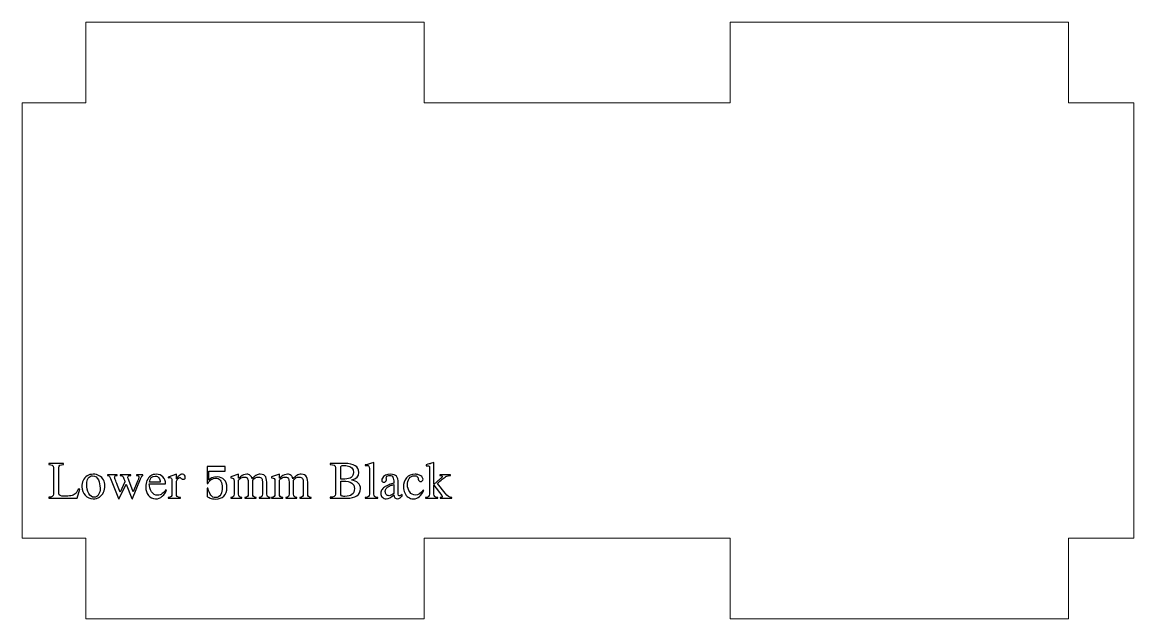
# Model space of a CAD drawing. Header units: inches. Extents: x -3.38 to 3.4, y -1.34 to 5.52.
# Drawn here: x 0.344 to 3.06, y -1.341 to 0.115 of the extents above; entities that cross this region are included whole.
import ezdxf

# ---------------------------------------------------------------- set-up
doc = ezdxf.new("R2010")
doc.units = ezdxf.units.IN
doc.header["$MEASUREMENT"] = 0
doc.layers.add('Layer 1', color=7, linetype='Continuous')

msp = doc.modelspace()

# ---------------------------------------------------------------- linework, layer by layer
at = {"layer": 'Layer 1', "lineweight": 5}
for points in [[(0.4993, -0.0814), (0.4993, -0.0814), (0.4993, 0.1155), (0.4993, 0.1155), (0.4993, 0.1155), (0.4993, 0.1155), (1.3261, 0.1155), (1.3261, 0.1155), (1.3261, 0.1155), (1.3261, 0.1155), (1.3261, -0.0814), (1.3261, -0.0814)], [(2.0741, -0.0814), (2.0741, -0.0814), (2.0741, 0.1155), (2.0741, 0.1155), (2.0741, 0.1155), (2.0741, 0.1155), (2.9009, 0.1155), (2.9009, 0.1155), (2.9009, 0.1155), (2.9009, 0.1155), (2.9009, -0.0814), (2.9009, -0.0814)], [(0.4993, -1.1444), (0.4993, -1.1444), (0.3437, -1.1444), (0.3437, -1.1444), (0.3437, -1.1444), (0.3437, -1.1444), (0.3437, -0.0814), (0.3437, -0.0814), (0.3437, -0.0814), (0.3437, -0.0814), (0.4993, -0.0814), (0.4993, -0.0814)], [(2.9009, -0.0814), (2.9009, -0.0814), (3.0602, -0.0814), (3.0602, -0.0814), (3.0602, -0.0814), (3.0602, -0.0814), (3.0602, -1.1444), (3.0602, -1.1444), (3.0602, -1.1444), (3.0602, -1.1444), (2.9009, -1.1444), (2.9009, -1.1444)], [(1.3261, -1.1444), (1.3261, -1.1444), (1.3261, -1.3412), (1.3261, -1.3412), (1.3261, -1.3412), (1.3261, -1.3412), (0.4993, -1.3412), (0.4993, -1.3412), (0.4993, -1.3412), (0.4993, -1.3412), (0.4993, -1.1444), (0.4993, -1.1444)], [(2.9009, -1.1444), (2.9009, -1.1444), (2.9009, -1.3412), (2.9009, -1.3412), (2.9009, -1.3412), (2.9009, -1.3412), (2.0741, -1.3412), (2.0741, -1.3412), (2.0741, -1.3412), (2.0741, -1.3412), (2.0741, -1.1444), (2.0741, -1.1444)]]:
    msp.add_open_spline(points, degree=3, knots=[0, 0, 0, 0, 0.333333, 0.333333, 0.333333, 0.333333, 0.666667, 0.666667, 0.666667, 0.666667, 1, 1, 1, 1], dxfattribs=at)
for points in [[(1.3261, -0.0814), (1.3261, -0.0814), (2.0741, -0.0814), (2.0741, -0.0814)], [(2.0741, -1.1444), (2.0741, -1.1444), (1.3261, -1.1444), (1.3261, -1.1444)]]:
    msp.add_open_spline(points, degree=3, dxfattribs=at)
at = {"layer": 'Layer 1'}
for points, knots in [([(0.4088, -1.047), (0.4088, -1.047), (0.4088, -1.0445), (0.4088, -1.0445), (0.4088, -1.0445), (0.4163, -1.0445), (0.42, -1.0419), (0.42, -1.0367), (0.42, -1.0367), (0.42, -1.0367), (0.42, -0.9724), (0.42, -0.9724), (0.42, -0.9724), (0.42, -0.9672), (0.4163, -0.9646), (0.4088, -0.9646), (0.4088, -0.9646), (0.4088, -0.9646), (0.4088, -0.9621), (0.4088, -0.9621), (0.4088, -0.9621), (0.4088, -0.9621), (0.4444, -0.9621), (0.4444, -0.9621), (0.4444, -0.9621), (0.4444, -0.9621), (0.4444, -0.9646), (0.4444, -0.9646), (0.4444, -0.9646), (0.4369, -0.9646), (0.4331, -0.9672), (0.4331, -0.9724), (0.4331, -0.9724), (0.4331, -0.9724), (0.4331, -1.0368), (0.4331, -1.0368), (0.4331, -1.0368), (0.4331, -1.0401), (0.4374, -1.0418), (0.4459, -1.0418), (0.4459, -1.0418), (0.453, -1.0418), (0.4586, -1.0415), (0.4625, -1.0408), (0.4625, -1.0408), (0.4664, -1.0402), (0.4699, -1.0387), (0.473, -1.0362), (0.473, -1.0362), (0.476, -1.0338), (0.4786, -1.0299), (0.4807, -1.0247), (0.4807, -1.0247), (0.4807, -1.0247), (0.4841, -1.0247), (0.4841, -1.0247), (0.4841, -1.0247), (0.4841, -1.0247), (0.4778, -1.047), (0.4778, -1.047), (0.4778, -1.047), (0.4778, -1.047), (0.4088, -1.047), (0.4088, -1.047)], [0, 0, 0, 0, 0.0625, 0.0625, 0.0625, 0.0625, 0.125, 0.125, 0.125, 0.125, 0.1875, 0.1875, 0.1875, 0.1875, 0.25, 0.25, 0.25, 0.25, 0.3125, 0.3125, 0.3125, 0.3125, 0.375, 0.375, 0.375, 0.375, 0.4375, 0.4375, 0.4375, 0.4375, 0.5, 0.5, 0.5, 0.5, 0.5625, 0.5625, 0.5625, 0.5625, 0.625, 0.625, 0.625, 0.625, 0.6875, 0.6875, 0.6875, 0.6875, 0.75, 0.75, 0.75, 0.75, 0.8125, 0.8125, 0.8125, 0.8125, 0.875, 0.875, 0.875, 0.875, 0.9375, 0.9375, 0.9375, 0.9375, 1, 1, 1, 1]), ([(0.7957, -1.0109), (0.7957, -1.0109), (0.7957, -0.9693), (0.7957, -0.9693), (0.7957, -0.9693), (0.7957, -0.9693), (0.8393, -0.9693), (0.8393, -0.9693), (0.8393, -0.9693), (0.8393, -0.9693), (0.8393, -0.9809), (0.8393, -0.9809), (0.8393, -0.9809), (0.8393, -0.9809), (0.7996, -0.9809), (0.7996, -0.9809), (0.7996, -0.9809), (0.7996, -0.9809), (0.7996, -1.0027), (0.7996, -1.0027), (0.7996, -1.0027), (0.803, -0.9974), (0.81, -0.9947), (0.8207, -0.9947), (0.8207, -0.9947), (0.8276, -0.9951), (0.8332, -0.9975), (0.8375, -1.0018), (0.8375, -1.0018), (0.8417, -1.006), (0.8439, -1.0123), (0.844, -1.0206), (0.844, -1.0206), (0.844, -1.0302), (0.8415, -1.0373), (0.8365, -1.0419), (0.8365, -1.0419), (0.8316, -1.0465), (0.8249, -1.0488), (0.8167, -1.0488), (0.8167, -1.0488), (0.8111, -1.0488), (0.8065, -1.048), (0.803, -1.0465), (0.803, -1.0465), (0.7994, -1.045), (0.7969, -1.0438), (0.7957, -1.0427), (0.7957, -1.0427), (0.7957, -1.0427), (0.7957, -1.0225), (0.7957, -1.0225), (0.7957, -1.0225), (0.7957, -1.0225), (0.7977, -1.0225), (0.7977, -1.0225), (0.7977, -1.0225), (0.7998, -1.0305), (0.8022, -1.0362), (0.8047, -1.0398), (0.8047, -1.0398), (0.8072, -1.0435), (0.8111, -1.0453), (0.8163, -1.0453), (0.8163, -1.0453), (0.822, -1.0452), (0.8262, -1.0427), (0.8288, -1.0377), (0.8288, -1.0377), (0.8314, -1.0327), (0.8327, -1.027), (0.8327, -1.0206), (0.8327, -1.0206), (0.8326, -1.0147), (0.8315, -1.0096), (0.8293, -1.0053), (0.8293, -1.0053), (0.8271, -1.001), (0.8237, -0.9985), (0.8191, -0.9979), (0.8191, -0.9979), (0.8131, -0.9979), (0.8083, -0.9993), (0.8046, -1.0022), (0.8046, -1.0022), (0.8008, -1.0051), (0.7985, -1.008), (0.7977, -1.0109), (0.7977, -1.0109), (0.7977, -1.0109), (0.7957, -1.0109), (0.7957, -1.0109)], [0, 0, 0, 0, 0.043478, 0.043478, 0.043478, 0.043478, 0.086957, 0.086957, 0.086957, 0.086957, 0.130435, 0.130435, 0.130435, 0.130435, 0.173913, 0.173913, 0.173913, 0.173913, 0.217391, 0.217391, 0.217391, 0.217391, 0.26087, 0.26087, 0.26087, 0.26087, 0.304348, 0.304348, 0.304348, 0.304348, 0.347826, 0.347826, 0.347826, 0.347826, 0.391304, 0.391304, 0.391304, 0.391304, 0.434783, 0.434783, 0.434783, 0.434783, 0.478261, 0.478261, 0.478261, 0.478261, 0.521739, 0.521739, 0.521739, 0.521739, 0.565217, 0.565217, 0.565217, 0.565217, 0.608696, 0.608696, 0.608696, 0.608696, 0.652174, 0.652174, 0.652174, 0.652174, 0.695652, 0.695652, 0.695652, 0.695652, 0.73913, 0.73913, 0.73913, 0.73913, 0.782609, 0.782609, 0.782609, 0.782609, 0.826087, 0.826087, 0.826087, 0.826087, 0.869565, 0.869565, 0.869565, 0.869565, 0.913043, 0.913043, 0.913043, 0.913043, 0.956522, 0.956522, 0.956522, 0.956522, 1, 1, 1, 1]), ([(1.109, -0.9724), (1.109, -0.9672), (1.1048, -0.9646), (1.0965, -0.9646), (1.0965, -0.9646), (1.0965, -0.9646), (1.0965, -0.9621), (1.0965, -0.9621), (1.0965, -0.9621), (1.0965, -0.9621), (1.131, -0.9621), (1.131, -0.9621), (1.131, -0.9621), (1.1545, -0.9621), (1.1662, -0.9693), (1.1662, -0.9838), (1.1662, -0.9838), (1.1662, -0.9935), (1.1605, -0.9996), (1.1491, -1.0023), (1.1491, -1.0023), (1.1491, -1.0023), (1.1491, -1.0025), (1.1491, -1.0025), (1.1491, -1.0025), (1.1552, -1.0036), (1.1602, -1.006), (1.1643, -1.0096), (1.1643, -1.0096), (1.1684, -1.0133), (1.1704, -1.0179), (1.1704, -1.0237), (1.1704, -1.0237), (1.1704, -1.0312), (1.1675, -1.037), (1.1615, -1.041), (1.1615, -1.041), (1.1555, -1.045), (1.1473, -1.047), (1.137, -1.047), (1.137, -1.047), (1.137, -1.047), (1.0965, -1.047), (1.0965, -1.047), (1.0965, -1.047), (1.0965, -1.047), (1.0965, -1.0445), (1.0965, -1.0445), (1.0965, -1.0445), (1.1048, -1.0445), (1.109, -1.0419), (1.109, -1.0367), (1.109, -1.0367), (1.109, -1.0367), (1.109, -0.9724), (1.109, -0.9724)], [0, 0, 0, 0, 0.071429, 0.071429, 0.071429, 0.071429, 0.142857, 0.142857, 0.142857, 0.142857, 0.214286, 0.214286, 0.214286, 0.214286, 0.285714, 0.285714, 0.285714, 0.285714, 0.357143, 0.357143, 0.357143, 0.357143, 0.428571, 0.428571, 0.428571, 0.428571, 0.5, 0.5, 0.5, 0.5, 0.571429, 0.571429, 0.571429, 0.571429, 0.642857, 0.642857, 0.642857, 0.642857, 0.714286, 0.714286, 0.714286, 0.714286, 0.785714, 0.785714, 0.785714, 0.785714, 0.857143, 0.857143, 0.857143, 0.857143, 0.928571, 0.928571, 0.928571, 0.928571, 1, 1, 1, 1]), ([(1.1325, -1), (1.1391, -1), (1.1442, -0.9986), (1.1478, -0.9959), (1.1478, -0.9959), (1.1514, -0.9932), (1.1531, -0.9893), (1.1531, -0.9842), (1.1531, -0.9842), (1.1531, -0.9749), (1.1481, -0.9693), (1.138, -0.9675), (1.138, -0.9675), (1.1331, -0.9673), (1.1301, -0.9671), (1.129, -0.9671), (1.129, -0.9671), (1.1264, -0.9671), (1.1246, -0.9674), (1.1236, -0.9679), (1.1236, -0.9679), (1.1226, -0.9684), (1.122, -0.9694), (1.122, -0.971), (1.122, -0.971), (1.122, -0.971), (1.122, -1), (1.122, -1), (1.122, -1), (1.122, -1), (1.1325, -1), (1.1325, -1)], [0, 0, 0, 0, 0.125, 0.125, 0.125, 0.125, 0.25, 0.25, 0.25, 0.25, 0.375, 0.375, 0.375, 0.375, 0.5, 0.5, 0.5, 0.5, 0.625, 0.625, 0.625, 0.625, 0.75, 0.75, 0.75, 0.75, 0.875, 0.875, 0.875, 0.875, 1, 1, 1, 1]), ([(1.192, -0.9751), (1.192, -0.9714), (1.1917, -0.9691), (1.1911, -0.9682), (1.1911, -0.9682), (1.1905, -0.9673), (1.189, -0.9669), (1.1866, -0.9669), (1.1866, -0.9669), (1.1866, -0.9669), (1.1821, -0.9669), (1.1821, -0.9669), (1.1821, -0.9669), (1.1821, -0.9669), (1.1821, -0.9652), (1.1821, -0.9652), (1.1821, -0.9652), (1.1888, -0.9639), (1.1957, -0.962), (1.203, -0.9595), (1.203, -0.9595), (1.203, -0.9595), (1.203, -1.0367), (1.203, -1.0367), (1.203, -1.0367), (1.203, -1.0396), (1.2036, -1.0417), (1.205, -1.043), (1.205, -1.043), (1.2063, -1.0442), (1.2089, -1.045), (1.2128, -1.0453), (1.2128, -1.0453), (1.2128, -1.0453), (1.2128, -1.047), (1.2128, -1.047), (1.2128, -1.047), (1.2128, -1.047), (1.1821, -1.047), (1.1821, -1.047), (1.1821, -1.047), (1.1821, -1.047), (1.1821, -1.0453), (1.1821, -1.0453), (1.1821, -1.0453), (1.186, -1.045), (1.1886, -1.0442), (1.19, -1.043), (1.19, -1.043), (1.1914, -1.0417), (1.192, -1.0396), (1.192, -1.0367), (1.192, -1.0367), (1.192, -1.0367), (1.192, -0.9751), (1.192, -0.9751)], [0, 0, 0, 0, 0.071429, 0.071429, 0.071429, 0.071429, 0.142857, 0.142857, 0.142857, 0.142857, 0.214286, 0.214286, 0.214286, 0.214286, 0.285714, 0.285714, 0.285714, 0.285714, 0.357143, 0.357143, 0.357143, 0.357143, 0.428571, 0.428571, 0.428571, 0.428571, 0.5, 0.5, 0.5, 0.5, 0.571429, 0.571429, 0.571429, 0.571429, 0.642857, 0.642857, 0.642857, 0.642857, 0.714286, 0.714286, 0.714286, 0.714286, 0.785714, 0.785714, 0.785714, 0.785714, 0.857143, 0.857143, 0.857143, 0.857143, 0.928571, 0.928571, 0.928571, 0.928571, 1, 1, 1, 1]), ([(1.3389, -0.9725), (1.3389, -0.9703), (1.3386, -0.9689), (1.3382, -0.9683), (1.3382, -0.9683), (1.3377, -0.9678), (1.3366, -0.9675), (1.3348, -0.9675), (1.3348, -0.9675), (1.3348, -0.9675), (1.3305, -0.9675), (1.3305, -0.9675), (1.3305, -0.9675), (1.3305, -0.9675), (1.3305, -0.9652), (1.3305, -0.9652), (1.3305, -0.9652), (1.3376, -0.9634), (1.3413, -0.9624), (1.3418, -0.9622), (1.3418, -0.9622), (1.3418, -0.9622), (1.3498, -0.9595), (1.3498, -0.9595), (1.3498, -0.9595), (1.3498, -0.9595), (1.3498, -1.0132), (1.3498, -1.0132), (1.3498, -1.0132), (1.3498, -1.0132), (1.3659, -0.999), (1.3659, -0.999), (1.3659, -0.999), (1.3682, -0.997), (1.3697, -0.9955), (1.3703, -0.9943), (1.3703, -0.9943), (1.3703, -0.9932), (1.3699, -0.9925), (1.3691, -0.9921), (1.3691, -0.9921), (1.3682, -0.9916), (1.3665, -0.9914), (1.364, -0.9914), (1.364, -0.9914), (1.364, -0.9914), (1.364, -0.9895), (1.364, -0.9895), (1.364, -0.9895), (1.364, -0.9895), (1.39, -0.9895), (1.39, -0.9895), (1.39, -0.9895), (1.39, -0.9895), (1.39, -0.9914), (1.39, -0.9914), (1.39, -0.9914), (1.386, -0.9914), (1.3825, -0.9923), (1.3793, -0.9938), (1.3793, -0.9938), (1.3762, -0.9954), (1.3731, -0.9977), (1.3699, -1.0006), (1.3699, -1.0006), (1.3666, -1.0036), (1.3629, -1.007), (1.3587, -1.0109), (1.3587, -1.0109), (1.3587, -1.0109), (1.3772, -1.0344), (1.3772, -1.0344), (1.3772, -1.0344), (1.3826, -1.0414), (1.388, -1.045), (1.3933, -1.0453), (1.3933, -1.0453), (1.3933, -1.0453), (1.3933, -1.047), (1.3933, -1.047), (1.3933, -1.047), (1.3933, -1.047), (1.3653, -1.047), (1.3653, -1.047), (1.3653, -1.047), (1.3653, -1.047), (1.3653, -1.0453), (1.3653, -1.0453), (1.3653, -1.0453), (1.3684, -1.0453), (1.3699, -1.0445), (1.3699, -1.0429), (1.3699, -1.0429), (1.3699, -1.0422), (1.3697, -1.0414), (1.369, -1.0404), (1.369, -1.0404), (1.369, -1.0404), (1.3498, -1.0151), (1.3498, -1.0151), (1.3498, -1.0151), (1.3498, -1.0151), (1.3498, -1.0367), (1.3498, -1.0367), (1.3498, -1.0367), (1.3498, -1.0396), (1.3504, -1.0417), (1.3518, -1.043), (1.3518, -1.043), (1.3531, -1.0442), (1.3557, -1.045), (1.3595, -1.0453), (1.3595, -1.0453), (1.3595, -1.0453), (1.3595, -1.047), (1.3595, -1.047), (1.3595, -1.047), (1.3595, -1.047), (1.3293, -1.047), (1.3293, -1.047), (1.3293, -1.047), (1.3293, -1.047), (1.3293, -1.0453), (1.3293, -1.0453), (1.3293, -1.0453), (1.333, -1.045), (1.3355, -1.0442), (1.3369, -1.043), (1.3369, -1.043), (1.3382, -1.0417), (1.3389, -1.0396), (1.3389, -1.0367), (1.3389, -1.0367), (1.3389, -1.0367), (1.3389, -0.9725), (1.3389, -0.9725)], [0, 0, 0, 0, 0.029412, 0.029412, 0.029412, 0.029412, 0.058824, 0.058824, 0.058824, 0.058824, 0.088235, 0.088235, 0.088235, 0.088235, 0.117647, 0.117647, 0.117647, 0.117647, 0.147059, 0.147059, 0.147059, 0.147059, 0.176471, 0.176471, 0.176471, 0.176471, 0.205882, 0.205882, 0.205882, 0.205882, 0.235294, 0.235294, 0.235294, 0.235294, 0.264706, 0.264706, 0.264706, 0.264706, 0.294118, 0.294118, 0.294118, 0.294118, 0.323529, 0.323529, 0.323529, 0.323529, 0.352941, 0.352941, 0.352941, 0.352941, 0.382353, 0.382353, 0.382353, 0.382353, 0.411765, 0.411765, 0.411765, 0.411765, 0.441176, 0.441176, 0.441176, 0.441176, 0.470588, 0.470588, 0.470588, 0.470588, 0.5, 0.5, 0.5, 0.5, 0.529412, 0.529412, 0.529412, 0.529412, 0.558824, 0.558824, 0.558824, 0.558824, 0.588235, 0.588235, 0.588235, 0.588235, 0.617647, 0.617647, 0.617647, 0.617647, 0.647059, 0.647059, 0.647059, 0.647059, 0.676471, 0.676471, 0.676471, 0.676471, 0.705882, 0.705882, 0.705882, 0.705882, 0.735294, 0.735294, 0.735294, 0.735294, 0.764706, 0.764706, 0.764706, 0.764706, 0.794118, 0.794118, 0.794118, 0.794118, 0.823529, 0.823529, 0.823529, 0.823529, 0.852941, 0.852941, 0.852941, 0.852941, 0.882353, 0.882353, 0.882353, 0.882353, 0.911765, 0.911765, 0.911765, 0.911765, 0.941176, 0.941176, 0.941176, 0.941176, 0.970588, 0.970588, 0.970588, 0.970588, 1, 1, 1, 1]), ([(0.5459, -1.0165), (0.5459, -1.0221), (0.5447, -1.0274), (0.5424, -1.0323), (0.5424, -1.0323), (0.54, -1.0372), (0.5366, -1.0411), (0.5323, -1.044), (0.5323, -1.044), (0.528, -1.0469), (0.5229, -1.0484), (0.5171, -1.0484), (0.5171, -1.0484), (0.5092, -1.0484), (0.5026, -1.0455), (0.4973, -1.0397), (0.4973, -1.0397), (0.4921, -1.034), (0.4895, -1.027), (0.4895, -1.019), (0.4895, -1.019), (0.4895, -1.0133), (0.4906, -1.0081), (0.4927, -1.0034), (0.4927, -1.0034), (0.4949, -0.9987), (0.4981, -0.995), (0.5023, -0.9923), (0.5023, -0.9923), (0.5065, -0.9896), (0.5114, -0.9883), (0.5171, -0.9883), (0.5171, -0.9883), (0.5227, -0.9883), (0.5277, -0.9895), (0.5321, -0.9918), (0.5321, -0.9918), (0.5364, -0.9942), (0.5398, -0.9975), (0.5423, -1.0018), (0.5423, -1.0018), (0.5447, -1.0061), (0.5459, -1.011), (0.5459, -1.0165)], [0, 0, 0, 0, 0.090909, 0.090909, 0.090909, 0.090909, 0.181818, 0.181818, 0.181818, 0.181818, 0.272727, 0.272727, 0.272727, 0.272727, 0.363636, 0.363636, 0.363636, 0.363636, 0.454545, 0.454545, 0.454545, 0.454545, 0.545455, 0.545455, 0.545455, 0.545455, 0.636364, 0.636364, 0.636364, 0.636364, 0.727273, 0.727273, 0.727273, 0.727273, 0.818182, 0.818182, 0.818182, 0.818182, 0.909091, 0.909091, 0.909091, 0.909091, 1, 1, 1, 1]), ([(0.534, -1.0225), (0.534, -1.015), (0.5326, -1.008), (0.5297, -1.0017), (0.5297, -1.0017), (0.5269, -0.9954), (0.5222, -0.9922), (0.5156, -0.9922), (0.5156, -0.9922), (0.5111, -0.9922), (0.5076, -0.994), (0.5051, -0.9978), (0.5051, -0.9978), (0.5026, -1.0015), (0.5014, -1.0063), (0.5014, -1.012), (0.5014, -1.012), (0.5014, -1.0216), (0.5029, -1.0294), (0.5061, -1.0354), (0.5061, -1.0354), (0.5092, -1.0415), (0.5137, -1.0445), (0.5195, -1.0445), (0.5195, -1.0445), (0.5242, -1.0445), (0.5278, -1.0424), (0.5303, -1.0381), (0.5303, -1.0381), (0.5328, -1.0338), (0.534, -1.0286), (0.534, -1.0225)], [0, 0, 0, 0, 0.125, 0.125, 0.125, 0.125, 0.25, 0.25, 0.25, 0.25, 0.375, 0.375, 0.375, 0.375, 0.5, 0.5, 0.5, 0.5, 0.625, 0.625, 0.625, 0.625, 0.75, 0.75, 0.75, 0.75, 0.875, 0.875, 0.875, 0.875, 1, 1, 1, 1]), ([(0.6135, -1.0474), (0.6132, -1.0481), (0.6129, -1.0484), (0.6126, -1.0484), (0.6126, -1.0484), (0.6122, -1.0484), (0.6118, -1.0481), (0.6114, -1.0474), (0.6114, -1.0474), (0.6114, -1.0474), (0.5976, -1.0128), (0.5976, -1.0128), (0.5976, -1.0128), (0.5976, -1.0128), (0.581, -1.0474), (0.581, -1.0474), (0.581, -1.0474), (0.5807, -1.0481), (0.5803, -1.0484), (0.5799, -1.0484), (0.5799, -1.0484), (0.5796, -1.0484), (0.5793, -1.0481), (0.5789, -1.0474), (0.5789, -1.0474), (0.5789, -1.0474), (0.5611, -1.0031), (0.5611, -1.0031), (0.5611, -1.0031), (0.5597, -0.9997), (0.5589, -0.9976), (0.5586, -0.9967), (0.5586, -0.9967), (0.5582, -0.9958), (0.5577, -0.9949), (0.5572, -0.994), (0.5572, -0.994), (0.5566, -0.9931), (0.556, -0.9925), (0.5553, -0.9921), (0.5553, -0.9921), (0.5546, -0.9916), (0.5537, -0.9914), (0.5525, -0.9914), (0.5525, -0.9914), (0.5525, -0.9914), (0.5525, -0.9895), (0.5525, -0.9895), (0.5525, -0.9895), (0.5525, -0.9895), (0.5756, -0.9895), (0.5756, -0.9895), (0.5756, -0.9895), (0.5756, -0.9895), (0.5756, -0.9914), (0.5756, -0.9914), (0.5756, -0.9914), (0.5736, -0.9914), (0.5721, -0.9917), (0.5711, -0.9922), (0.5711, -0.9922), (0.5701, -0.9927), (0.5696, -0.9939), (0.5696, -0.9957), (0.5696, -0.9957), (0.5696, -0.997), (0.5705, -0.9999), (0.5722, -1.0045), (0.5722, -1.0045), (0.5739, -1.0091), (0.5754, -1.0128), (0.5768, -1.0158), (0.5768, -1.0158), (0.5768, -1.0158), (0.5832, -1.0321), (0.5832, -1.0321), (0.5832, -1.0321), (0.5832, -1.0321), (0.5947, -1.0072), (0.5947, -1.0072), (0.5947, -1.0072), (0.5929, -1.001), (0.5913, -0.9969), (0.59, -0.9947), (0.59, -0.9947), (0.5886, -0.9926), (0.5864, -0.9914), (0.5834, -0.9914), (0.5834, -0.9914), (0.5834, -0.9914), (0.5834, -0.9895), (0.5834, -0.9895), (0.5834, -0.9895), (0.5834, -0.9895), (0.6094, -0.9895), (0.6094, -0.9895), (0.6094, -0.9895), (0.6094, -0.9895), (0.6094, -0.9914), (0.6094, -0.9914), (0.6094, -0.9914), (0.6044, -0.9914), (0.6019, -0.9927), (0.6019, -0.9953), (0.6019, -0.9953), (0.6019, -0.9969), (0.6026, -0.9995), (0.604, -1.0031), (0.604, -1.0031), (0.604, -1.0031), (0.6149, -1.0313), (0.6149, -1.0313), (0.6149, -1.0313), (0.6149, -1.0313), (0.6254, -1.0056), (0.6254, -1.0056), (0.6254, -1.0056), (0.6276, -1.0003), (0.6287, -0.9968), (0.6287, -0.9951), (0.6287, -0.9951), (0.6287, -0.9927), (0.6268, -0.9914), (0.6231, -0.9914), (0.6231, -0.9914), (0.6231, -0.9914), (0.6231, -0.9895), (0.6231, -0.9895), (0.6231, -0.9895), (0.6231, -0.9895), (0.6388, -0.9895), (0.6388, -0.9895), (0.6388, -0.9895), (0.6388, -0.9895), (0.6388, -0.9914), (0.6388, -0.9914), (0.6388, -0.9914), (0.6378, -0.9918), (0.6369, -0.9925), (0.6362, -0.9934), (0.6362, -0.9934), (0.6354, -0.9943), (0.6348, -0.9952), (0.6345, -0.9961), (0.6345, -0.9961), (0.6341, -0.9969), (0.6336, -0.9981), (0.633, -0.9996), (0.633, -0.9996), (0.633, -0.9996), (0.6135, -1.0474), (0.6135, -1.0474)], [0, 0, 0, 0, 0.026316, 0.026316, 0.026316, 0.026316, 0.052632, 0.052632, 0.052632, 0.052632, 0.078947, 0.078947, 0.078947, 0.078947, 0.105263, 0.105263, 0.105263, 0.105263, 0.131579, 0.131579, 0.131579, 0.131579, 0.157895, 0.157895, 0.157895, 0.157895, 0.184211, 0.184211, 0.184211, 0.184211, 0.210526, 0.210526, 0.210526, 0.210526, 0.236842, 0.236842, 0.236842, 0.236842, 0.263158, 0.263158, 0.263158, 0.263158, 0.289474, 0.289474, 0.289474, 0.289474, 0.315789, 0.315789, 0.315789, 0.315789, 0.342105, 0.342105, 0.342105, 0.342105, 0.368421, 0.368421, 0.368421, 0.368421, 0.394737, 0.394737, 0.394737, 0.394737, 0.421053, 0.421053, 0.421053, 0.421053, 0.447368, 0.447368, 0.447368, 0.447368, 0.473684, 0.473684, 0.473684, 0.473684, 0.5, 0.5, 0.5, 0.5, 0.526316, 0.526316, 0.526316, 0.526316, 0.552632, 0.552632, 0.552632, 0.552632, 0.578947, 0.578947, 0.578947, 0.578947, 0.605263, 0.605263, 0.605263, 0.605263, 0.631579, 0.631579, 0.631579, 0.631579, 0.657895, 0.657895, 0.657895, 0.657895, 0.684211, 0.684211, 0.684211, 0.684211, 0.710526, 0.710526, 0.710526, 0.710526, 0.736842, 0.736842, 0.736842, 0.736842, 0.763158, 0.763158, 0.763158, 0.763158, 0.789474, 0.789474, 0.789474, 0.789474, 0.815789, 0.815789, 0.815789, 0.815789, 0.842105, 0.842105, 0.842105, 0.842105, 0.868421, 0.868421, 0.868421, 0.868421, 0.894737, 0.894737, 0.894737, 0.894737, 0.921053, 0.921053, 0.921053, 0.921053, 0.947368, 0.947368, 0.947368, 0.947368, 0.973684, 0.973684, 0.973684, 0.973684, 1, 1, 1, 1]), ([(0.6542, -1.0117), (0.6543, -1.0188), (0.6561, -1.0252), (0.6596, -1.031), (0.6596, -1.031), (0.6632, -1.0367), (0.6683, -1.0396), (0.675, -1.0396), (0.675, -1.0396), (0.679, -1.0396), (0.6827, -1.0383), (0.6861, -1.0357), (0.6861, -1.0357), (0.6895, -1.0332), (0.6923, -1.0299), (0.6944, -1.026), (0.6944, -1.026), (0.6944, -1.026), (0.6966, -1.0268), (0.6966, -1.0268), (0.6966, -1.0268), (0.6944, -1.0329), (0.6909, -1.0381), (0.6861, -1.0422), (0.6861, -1.0422), (0.6813, -1.0463), (0.6759, -1.0484), (0.6697, -1.0484), (0.6697, -1.0484), (0.6626, -1.0484), (0.6568, -1.0456), (0.6522, -1.0399), (0.6522, -1.0399), (0.6477, -1.0342), (0.6454, -1.0275), (0.6454, -1.0196), (0.6454, -1.0196), (0.6454, -1.0135), (0.6465, -1.0081), (0.6486, -1.0034), (0.6486, -1.0034), (0.6508, -0.9986), (0.6538, -0.9949), (0.6577, -0.9923), (0.6577, -0.9923), (0.6616, -0.9896), (0.6662, -0.9883), (0.6715, -0.9883), (0.6715, -0.9883), (0.6782, -0.9883), (0.6836, -0.9905), (0.6877, -0.9948), (0.6877, -0.9948), (0.6917, -0.9992), (0.6938, -1.0048), (0.694, -1.0117), (0.694, -1.0117), (0.694, -1.0117), (0.6542, -1.0117), (0.6542, -1.0117)], [0, 0, 0, 0, 0.066667, 0.066667, 0.066667, 0.066667, 0.133333, 0.133333, 0.133333, 0.133333, 0.2, 0.2, 0.2, 0.2, 0.266667, 0.266667, 0.266667, 0.266667, 0.333333, 0.333333, 0.333333, 0.333333, 0.4, 0.4, 0.4, 0.4, 0.466667, 0.466667, 0.466667, 0.466667, 0.533333, 0.533333, 0.533333, 0.533333, 0.6, 0.6, 0.6, 0.6, 0.666667, 0.666667, 0.666667, 0.666667, 0.733333, 0.733333, 0.733333, 0.733333, 0.8, 0.8, 0.8, 0.8, 0.866667, 0.866667, 0.866667, 0.866667, 0.933333, 0.933333, 0.933333, 0.933333, 1, 1, 1, 1]), ([(0.681, -1.0076), (0.6808, -1.0033), (0.6797, -0.9998), (0.6777, -0.997), (0.6777, -0.997), (0.6756, -0.9942), (0.6727, -0.9928), (0.6688, -0.9928), (0.6688, -0.9928), (0.6607, -0.9928), (0.656, -0.9977), (0.6546, -1.0076), (0.6546, -1.0076), (0.6546, -1.0076), (0.681, -1.0076), (0.681, -1.0076)], [0, 0, 0, 0, 0.25, 0.25, 0.25, 0.25, 0.5, 0.5, 0.5, 0.5, 0.75, 0.75, 0.75, 0.75, 1, 1, 1, 1]), ([(0.7096, -1.0087), (0.7096, -1.004), (0.7093, -1.0007), (0.7085, -0.9989), (0.7085, -0.9989), (0.7078, -0.9972), (0.7065, -0.9963), (0.7045, -0.9963), (0.7045, -0.9963), (0.7031, -0.9963), (0.7016, -0.9965), (0.7001, -0.9971), (0.7001, -0.9971), (0.7001, -0.9971), (0.7001, -0.9951), (0.7001, -0.9951), (0.7001, -0.9951), (0.7001, -0.9951), (0.7205, -0.9883), (0.7205, -0.9883), (0.7205, -0.9883), (0.7205, -0.9883), (0.7205, -0.9998), (0.7205, -0.9998), (0.7205, -0.9998), (0.7223, -0.9969), (0.7244, -0.9942), (0.727, -0.9918), (0.727, -0.9918), (0.7296, -0.9895), (0.7323, -0.9883), (0.7351, -0.9883), (0.7351, -0.9883), (0.7399, -0.9883), (0.7423, -0.9911), (0.7423, -0.9967), (0.7423, -0.9967), (0.7419, -0.9994), (0.7402, -1.0007), (0.7371, -1.0007), (0.7371, -1.0007), (0.7361, -1.0007), (0.7353, -1.0006), (0.7347, -1.0002), (0.7347, -1.0002), (0.734, -0.9999), (0.7333, -0.9993), (0.7324, -0.9985), (0.7324, -0.9985), (0.7315, -0.9977), (0.7308, -0.9971), (0.7303, -0.9968), (0.7303, -0.9968), (0.7298, -0.9964), (0.7292, -0.9963), (0.7285, -0.9963), (0.7285, -0.9963), (0.7272, -0.9963), (0.7256, -0.9975), (0.7235, -0.9999), (0.7235, -0.9999), (0.7215, -1.0024), (0.7205, -1.0045), (0.7205, -1.0062), (0.7205, -1.0062), (0.7205, -1.0062), (0.7205, -1.0367), (0.7205, -1.0367), (0.7205, -1.0367), (0.7205, -1.0396), (0.7212, -1.0417), (0.7225, -1.043), (0.7225, -1.043), (0.7239, -1.0442), (0.7264, -1.045), (0.7302, -1.0453), (0.7302, -1.0453), (0.7302, -1.0453), (0.7302, -1.047), (0.7302, -1.047), (0.7302, -1.047), (0.7302, -1.047), (0.7001, -1.047), (0.7001, -1.047), (0.7001, -1.047), (0.7001, -1.047), (0.7001, -1.0453), (0.7001, -1.0453), (0.7001, -1.0453), (0.7038, -1.045), (0.7063, -1.0442), (0.7076, -1.043), (0.7076, -1.043), (0.7089, -1.0417), (0.7096, -1.0396), (0.7096, -1.0367), (0.7096, -1.0367), (0.7096, -1.0367), (0.7096, -1.0087), (0.7096, -1.0087)], [0, 0, 0, 0, 0.04, 0.04, 0.04, 0.04, 0.08, 0.08, 0.08, 0.08, 0.12, 0.12, 0.12, 0.12, 0.16, 0.16, 0.16, 0.16, 0.2, 0.2, 0.2, 0.2, 0.24, 0.24, 0.24, 0.24, 0.28, 0.28, 0.28, 0.28, 0.32, 0.32, 0.32, 0.32, 0.36, 0.36, 0.36, 0.36, 0.4, 0.4, 0.4, 0.4, 0.44, 0.44, 0.44, 0.44, 0.48, 0.48, 0.48, 0.48, 0.52, 0.52, 0.52, 0.52, 0.56, 0.56, 0.56, 0.56, 0.6, 0.6, 0.6, 0.6, 0.64, 0.64, 0.64, 0.64, 0.68, 0.68, 0.68, 0.68, 0.72, 0.72, 0.72, 0.72, 0.76, 0.76, 0.76, 0.76, 0.8, 0.8, 0.8, 0.8, 0.84, 0.84, 0.84, 0.84, 0.88, 0.88, 0.88, 0.88, 0.92, 0.92, 0.92, 0.92, 0.96, 0.96, 0.96, 0.96, 1, 1, 1, 1]), ([(0.8615, -1.0056), (0.8615, -1.0022), (0.861, -0.9999), (0.8599, -0.9987), (0.8599, -0.9987), (0.8589, -0.9976), (0.8567, -0.9971), (0.8535, -0.9971), (0.8535, -0.9971), (0.8535, -0.9971), (0.8535, -0.9949), (0.8535, -0.9949), (0.8535, -0.9949), (0.8535, -0.9949), (0.8724, -0.9883), (0.8724, -0.9883), (0.8724, -0.9883), (0.8724, -0.9883), (0.8724, -0.9967), (0.8724, -0.9967), (0.8724, -0.9967), (0.8724, -0.9975), (0.8726, -0.9979), (0.8729, -0.9979), (0.8729, -0.9979), (0.8732, -0.9979), (0.8735, -0.9977), (0.8739, -0.9973), (0.8739, -0.9973), (0.8743, -0.9969), (0.8748, -0.9964), (0.8753, -0.9959), (0.8753, -0.9959), (0.8759, -0.9953), (0.8764, -0.9948), (0.8768, -0.9943), (0.8768, -0.9943), (0.8823, -0.9903), (0.8875, -0.9883), (0.8924, -0.9883), (0.8924, -0.9883), (0.8957, -0.9883), (0.8985, -0.9893), (0.9009, -0.9914), (0.9009, -0.9914), (0.9033, -0.9934), (0.9049, -0.996), (0.9056, -0.9992), (0.9056, -0.9992), (0.9082, -0.9962), (0.9113, -0.9937), (0.9149, -0.9915), (0.9149, -0.9915), (0.9186, -0.9894), (0.9221, -0.9883), (0.9254, -0.9883), (0.9254, -0.9883), (0.9323, -0.9883), (0.9368, -0.9905), (0.9388, -0.9948), (0.9388, -0.9948), (0.9408, -0.9992), (0.9418, -1.0052), (0.9418, -1.0128), (0.9418, -1.0128), (0.9418, -1.0128), (0.9418, -1.0367), (0.9418, -1.0367), (0.9418, -1.0367), (0.9418, -1.0396), (0.9424, -1.0416), (0.9435, -1.0429), (0.9435, -1.0429), (0.9447, -1.0442), (0.9468, -1.045), (0.9497, -1.0453), (0.9497, -1.0453), (0.9497, -1.0453), (0.9497, -1.047), (0.9497, -1.047), (0.9497, -1.047), (0.9497, -1.047), (0.9227, -1.047), (0.9227, -1.047), (0.9227, -1.047), (0.9227, -1.047), (0.9227, -1.0453), (0.9227, -1.0453), (0.9227, -1.0453), (0.9258, -1.045), (0.928, -1.0442), (0.9291, -1.0429), (0.9291, -1.0429), (0.9303, -1.0416), (0.9309, -1.0396), (0.9309, -1.0367), (0.9309, -1.0367), (0.9309, -1.0367), (0.9309, -1.0107), (0.9309, -1.0107), (0.9309, -1.0107), (0.9309, -1.0045), (0.9302, -1.0004), (0.9289, -0.9983), (0.9289, -0.9983), (0.9275, -0.9961), (0.9248, -0.9951), (0.9208, -0.9951), (0.9208, -0.9951), (0.915, -0.9951), (0.9104, -0.9977), (0.907, -1.0029), (0.907, -1.0029), (0.907, -1.0029), (0.907, -1.0367), (0.907, -1.0367), (0.907, -1.0367), (0.907, -1.0396), (0.9076, -1.0416), (0.9088, -1.0429), (0.9088, -1.0429), (0.91, -1.0442), (0.9121, -1.045), (0.9151, -1.0453), (0.9151, -1.0453), (0.9151, -1.0453), (0.9151, -1.047), (0.9151, -1.047), (0.9151, -1.047), (0.9151, -1.047), (0.8881, -1.047), (0.8881, -1.047), (0.8881, -1.047), (0.8881, -1.047), (0.8881, -1.0453), (0.8881, -1.0453), (0.8881, -1.0453), (0.8911, -1.045), (0.8932, -1.0442), (0.8944, -1.0429), (0.8944, -1.0429), (0.8955, -1.0416), (0.8961, -1.0396), (0.8961, -1.0367), (0.8961, -1.0367), (0.8961, -1.0367), (0.8961, -1.0101), (0.8961, -1.0101), (0.8961, -1.0101), (0.8961, -1.0055), (0.8956, -1.0019), (0.8945, -0.9992), (0.8945, -0.9992), (0.8934, -0.9965), (0.8911, -0.9951), (0.8874, -0.9951), (0.8874, -0.9951), (0.8845, -0.9951), (0.8817, -0.9958), (0.8789, -0.9972), (0.8789, -0.9972), (0.8761, -0.9986), (0.8739, -1.0005), (0.8724, -1.0027), (0.8724, -1.0027), (0.8724, -1.0027), (0.8724, -1.0367), (0.8724, -1.0367), (0.8724, -1.0367), (0.8724, -1.0396), (0.8729, -1.0416), (0.8741, -1.0429), (0.8741, -1.0429), (0.8753, -1.0442), (0.8774, -1.045), (0.8805, -1.0453), (0.8805, -1.0453), (0.8805, -1.0453), (0.8805, -1.047), (0.8805, -1.047), (0.8805, -1.047), (0.8805, -1.047), (0.8535, -1.047), (0.8535, -1.047), (0.8535, -1.047), (0.8535, -1.047), (0.8535, -1.0453), (0.8535, -1.0453), (0.8535, -1.0453), (0.8565, -1.045), (0.8586, -1.0442), (0.8598, -1.0429), (0.8598, -1.0429), (0.8609, -1.0416), (0.8615, -1.0396), (0.8615, -1.0367), (0.8615, -1.0367), (0.8615, -1.0367), (0.8615, -1.0056), (0.8615, -1.0056)], [0, 0, 0, 0, 0.02, 0.02, 0.02, 0.02, 0.04, 0.04, 0.04, 0.04, 0.06, 0.06, 0.06, 0.06, 0.08, 0.08, 0.08, 0.08, 0.1, 0.1, 0.1, 0.1, 0.12, 0.12, 0.12, 0.12, 0.14, 0.14, 0.14, 0.14, 0.16, 0.16, 0.16, 0.16, 0.18, 0.18, 0.18, 0.18, 0.2, 0.2, 0.2, 0.2, 0.22, 0.22, 0.22, 0.22, 0.24, 0.24, 0.24, 0.24, 0.26, 0.26, 0.26, 0.26, 0.28, 0.28, 0.28, 0.28, 0.3, 0.3, 0.3, 0.3, 0.32, 0.32, 0.32, 0.32, 0.34, 0.34, 0.34, 0.34, 0.36, 0.36, 0.36, 0.36, 0.38, 0.38, 0.38, 0.38, 0.4, 0.4, 0.4, 0.4, 0.42, 0.42, 0.42, 0.42, 0.44, 0.44, 0.44, 0.44, 0.46, 0.46, 0.46, 0.46, 0.48, 0.48, 0.48, 0.48, 0.5, 0.5, 0.5, 0.5, 0.52, 0.52, 0.52, 0.52, 0.54, 0.54, 0.54, 0.54, 0.56, 0.56, 0.56, 0.56, 0.58, 0.58, 0.58, 0.58, 0.6, 0.6, 0.6, 0.6, 0.62, 0.62, 0.62, 0.62, 0.64, 0.64, 0.64, 0.64, 0.66, 0.66, 0.66, 0.66, 0.68, 0.68, 0.68, 0.68, 0.7, 0.7, 0.7, 0.7, 0.72, 0.72, 0.72, 0.72, 0.74, 0.74, 0.74, 0.74, 0.76, 0.76, 0.76, 0.76, 0.78, 0.78, 0.78, 0.78, 0.8, 0.8, 0.8, 0.8, 0.82, 0.82, 0.82, 0.82, 0.84, 0.84, 0.84, 0.84, 0.86, 0.86, 0.86, 0.86, 0.88, 0.88, 0.88, 0.88, 0.9, 0.9, 0.9, 0.9, 0.92, 0.92, 0.92, 0.92, 0.94, 0.94, 0.94, 0.94, 0.96, 0.96, 0.96, 0.96, 0.98, 0.98, 0.98, 0.98, 1, 1, 1, 1]), ([(0.9612, -1.0056), (0.9612, -1.0022), (0.9607, -0.9999), (0.9597, -0.9987), (0.9597, -0.9987), (0.9587, -0.9976), (0.9565, -0.9971), (0.9533, -0.9971), (0.9533, -0.9971), (0.9533, -0.9971), (0.9533, -0.9949), (0.9533, -0.9949), (0.9533, -0.9949), (0.9533, -0.9949), (0.9721, -0.9883), (0.9721, -0.9883), (0.9721, -0.9883), (0.9721, -0.9883), (0.9721, -0.9967), (0.9721, -0.9967), (0.9721, -0.9967), (0.9721, -0.9975), (0.9723, -0.9979), (0.9727, -0.9979), (0.9727, -0.9979), (0.9729, -0.9979), (0.9733, -0.9977), (0.9737, -0.9973), (0.9737, -0.9973), (0.9741, -0.9969), (0.9746, -0.9964), (0.9751, -0.9959), (0.9751, -0.9959), (0.9756, -0.9953), (0.9761, -0.9948), (0.9766, -0.9943), (0.9766, -0.9943), (0.982, -0.9903), (0.9872, -0.9883), (0.9921, -0.9883), (0.9921, -0.9883), (0.9954, -0.9883), (0.9982, -0.9893), (1.0006, -0.9914), (1.0006, -0.9914), (1.0031, -0.9934), (1.0046, -0.996), (1.0054, -0.9992), (1.0054, -0.9992), (1.0079, -0.9962), (1.011, -0.9937), (1.0147, -0.9915), (1.0147, -0.9915), (1.0183, -0.9894), (1.0218, -0.9883), (1.0252, -0.9883), (1.0252, -0.9883), (1.0321, -0.9883), (1.0365, -0.9905), (1.0385, -0.9948), (1.0385, -0.9948), (1.0405, -0.9992), (1.0415, -1.0052), (1.0415, -1.0128), (1.0415, -1.0128), (1.0415, -1.0128), (1.0415, -1.0367), (1.0415, -1.0367), (1.0415, -1.0367), (1.0415, -1.0396), (1.0421, -1.0416), (1.0433, -1.0429), (1.0433, -1.0429), (1.0444, -1.0442), (1.0465, -1.045), (1.0495, -1.0453), (1.0495, -1.0453), (1.0495, -1.0453), (1.0495, -1.047), (1.0495, -1.047), (1.0495, -1.047), (1.0495, -1.047), (1.0225, -1.047), (1.0225, -1.047), (1.0225, -1.047), (1.0225, -1.047), (1.0225, -1.0453), (1.0225, -1.0453), (1.0225, -1.0453), (1.0256, -1.045), (1.0277, -1.0442), (1.0289, -1.0429), (1.0289, -1.0429), (1.0301, -1.0416), (1.0306, -1.0396), (1.0306, -1.0367), (1.0306, -1.0367), (1.0306, -1.0367), (1.0306, -1.0107), (1.0306, -1.0107), (1.0306, -1.0107), (1.0306, -1.0045), (1.03, -1.0004), (1.0286, -0.9983), (1.0286, -0.9983), (1.0273, -0.9961), (1.0246, -0.9951), (1.0205, -0.9951), (1.0205, -0.9951), (1.0148, -0.9951), (1.0102, -0.9977), (1.0067, -1.0029), (1.0067, -1.0029), (1.0067, -1.0029), (1.0067, -1.0367), (1.0067, -1.0367), (1.0067, -1.0367), (1.0067, -1.0396), (1.0073, -1.0416), (1.0085, -1.0429), (1.0085, -1.0429), (1.0097, -1.0442), (1.0118, -1.045), (1.0149, -1.0453), (1.0149, -1.0453), (1.0149, -1.0453), (1.0149, -1.047), (1.0149, -1.047), (1.0149, -1.047), (1.0149, -1.047), (0.9879, -1.047), (0.9879, -1.047), (0.9879, -1.047), (0.9879, -1.047), (0.9879, -1.0453), (0.9879, -1.0453), (0.9879, -1.0453), (0.9909, -1.045), (0.9929, -1.0442), (0.9941, -1.0429), (0.9941, -1.0429), (0.9953, -1.0416), (0.9958, -1.0396), (0.9958, -1.0367), (0.9958, -1.0367), (0.9958, -1.0367), (0.9958, -1.0101), (0.9958, -1.0101), (0.9958, -1.0101), (0.9958, -1.0055), (0.9953, -1.0019), (0.9942, -0.9992), (0.9942, -0.9992), (0.9932, -0.9965), (0.9908, -0.9951), (0.9871, -0.9951), (0.9871, -0.9951), (0.9843, -0.9951), (0.9815, -0.9958), (0.9787, -0.9972), (0.9787, -0.9972), (0.9759, -0.9986), (0.9737, -1.0005), (0.9721, -1.0027), (0.9721, -1.0027), (0.9721, -1.0027), (0.9721, -1.0367), (0.9721, -1.0367), (0.9721, -1.0367), (0.9721, -1.0396), (0.9727, -1.0416), (0.9739, -1.0429), (0.9739, -1.0429), (0.9751, -1.0442), (0.9772, -1.045), (0.9803, -1.0453), (0.9803, -1.0453), (0.9803, -1.0453), (0.9803, -1.047), (0.9803, -1.047), (0.9803, -1.047), (0.9803, -1.047), (0.9533, -1.047), (0.9533, -1.047), (0.9533, -1.047), (0.9533, -1.047), (0.9533, -1.0453), (0.9533, -1.0453), (0.9533, -1.0453), (0.9563, -1.045), (0.9583, -1.0442), (0.9595, -1.0429), (0.9595, -1.0429), (0.9606, -1.0416), (0.9612, -1.0396), (0.9612, -1.0367), (0.9612, -1.0367), (0.9612, -1.0367), (0.9612, -1.0056), (0.9612, -1.0056)], [0, 0, 0, 0, 0.02, 0.02, 0.02, 0.02, 0.04, 0.04, 0.04, 0.04, 0.06, 0.06, 0.06, 0.06, 0.08, 0.08, 0.08, 0.08, 0.1, 0.1, 0.1, 0.1, 0.12, 0.12, 0.12, 0.12, 0.14, 0.14, 0.14, 0.14, 0.16, 0.16, 0.16, 0.16, 0.18, 0.18, 0.18, 0.18, 0.2, 0.2, 0.2, 0.2, 0.22, 0.22, 0.22, 0.22, 0.24, 0.24, 0.24, 0.24, 0.26, 0.26, 0.26, 0.26, 0.28, 0.28, 0.28, 0.28, 0.3, 0.3, 0.3, 0.3, 0.32, 0.32, 0.32, 0.32, 0.34, 0.34, 0.34, 0.34, 0.36, 0.36, 0.36, 0.36, 0.38, 0.38, 0.38, 0.38, 0.4, 0.4, 0.4, 0.4, 0.42, 0.42, 0.42, 0.42, 0.44, 0.44, 0.44, 0.44, 0.46, 0.46, 0.46, 0.46, 0.48, 0.48, 0.48, 0.48, 0.5, 0.5, 0.5, 0.5, 0.52, 0.52, 0.52, 0.52, 0.54, 0.54, 0.54, 0.54, 0.56, 0.56, 0.56, 0.56, 0.58, 0.58, 0.58, 0.58, 0.6, 0.6, 0.6, 0.6, 0.62, 0.62, 0.62, 0.62, 0.64, 0.64, 0.64, 0.64, 0.66, 0.66, 0.66, 0.66, 0.68, 0.68, 0.68, 0.68, 0.7, 0.7, 0.7, 0.7, 0.72, 0.72, 0.72, 0.72, 0.74, 0.74, 0.74, 0.74, 0.76, 0.76, 0.76, 0.76, 0.78, 0.78, 0.78, 0.78, 0.8, 0.8, 0.8, 0.8, 0.82, 0.82, 0.82, 0.82, 0.84, 0.84, 0.84, 0.84, 0.86, 0.86, 0.86, 0.86, 0.88, 0.88, 0.88, 0.88, 0.9, 0.9, 0.9, 0.9, 0.92, 0.92, 0.92, 0.92, 0.94, 0.94, 0.94, 0.94, 0.96, 0.96, 0.96, 0.96, 0.98, 0.98, 0.98, 0.98, 1, 1, 1, 1]), ([(1.2625, -1.0371), (1.2625, -1.0398), (1.2634, -1.0412), (1.2652, -1.0412), (1.2652, -1.0412), (1.267, -1.0412), (1.2692, -1.0402), (1.272, -1.0381), (1.272, -1.0381), (1.272, -1.0381), (1.272, -1.0416), (1.272, -1.0416), (1.272, -1.0416), (1.2707, -1.043), (1.2691, -1.0446), (1.267, -1.0461), (1.267, -1.0461), (1.2649, -1.0476), (1.263, -1.0484), (1.2615, -1.0484), (1.2615, -1.0484), (1.2555, -1.0484), (1.2524, -1.0451), (1.2521, -1.0385), (1.2521, -1.0385), (1.245, -1.0451), (1.2388, -1.0484), (1.2335, -1.0484), (1.2335, -1.0484), (1.2297, -1.0484), (1.2265, -1.0471), (1.2239, -1.0444), (1.2239, -1.0444), (1.2212, -1.0417), (1.2199, -1.0385), (1.2199, -1.0348), (1.2199, -1.0348), (1.2199, -1.0312), (1.2209, -1.028), (1.223, -1.0253), (1.223, -1.0253), (1.2251, -1.0226), (1.2278, -1.0203), (1.231, -1.0185), (1.231, -1.0185), (1.2343, -1.0166), (1.2377, -1.015), (1.2413, -1.0136), (1.2413, -1.0136), (1.2449, -1.0123), (1.2483, -1.011), (1.2516, -1.0097), (1.2516, -1.0097), (1.2516, -1.0026), (1.2509, -0.9978), (1.2497, -0.9951), (1.2497, -0.9951), (1.2485, -0.9925), (1.2461, -0.9912), (1.2422, -0.9912), (1.2422, -0.9912), (1.2406, -0.9912), (1.239, -0.9915), (1.2373, -0.9921), (1.2373, -0.9921), (1.2356, -0.9927), (1.2344, -0.9936), (1.2339, -0.9947), (1.2339, -0.9947), (1.2336, -0.9951), (1.2335, -0.9959), (1.2335, -0.9971), (1.2335, -0.9971), (1.2335, -0.9975), (1.2335, -0.9984), (1.2336, -0.9996), (1.2336, -0.9996), (1.2336, -1.0007), (1.2337, -1.0017), (1.2337, -1.0023), (1.2337, -1.0023), (1.2337, -1.0038), (1.2331, -1.0051), (1.2319, -1.0062), (1.2319, -1.0062), (1.2308, -1.0074), (1.2295, -1.0079), (1.228, -1.0079), (1.228, -1.0079), (1.2243, -1.0079), (1.2224, -1.0062), (1.2224, -1.0027), (1.2224, -1.0027), (1.2224, -1.0009), (1.2229, -0.9993), (1.2238, -0.9978), (1.2238, -0.9978), (1.2272, -0.9915), (1.2339, -0.9883), (1.244, -0.9883), (1.244, -0.9883), (1.251, -0.9883), (1.2558, -0.9899), (1.2585, -0.9932), (1.2585, -0.9932), (1.2611, -0.9964), (1.2625, -1.002), (1.2625, -1.0101), (1.2625, -1.0101), (1.2625, -1.0101), (1.2625, -1.0371), (1.2625, -1.0371)], [0, 0, 0, 0, 0.035714, 0.035714, 0.035714, 0.035714, 0.071429, 0.071429, 0.071429, 0.071429, 0.107143, 0.107143, 0.107143, 0.107143, 0.142857, 0.142857, 0.142857, 0.142857, 0.178571, 0.178571, 0.178571, 0.178571, 0.214286, 0.214286, 0.214286, 0.214286, 0.25, 0.25, 0.25, 0.25, 0.285714, 0.285714, 0.285714, 0.285714, 0.321429, 0.321429, 0.321429, 0.321429, 0.357143, 0.357143, 0.357143, 0.357143, 0.392857, 0.392857, 0.392857, 0.392857, 0.428571, 0.428571, 0.428571, 0.428571, 0.464286, 0.464286, 0.464286, 0.464286, 0.5, 0.5, 0.5, 0.5, 0.535714, 0.535714, 0.535714, 0.535714, 0.571429, 0.571429, 0.571429, 0.571429, 0.607143, 0.607143, 0.607143, 0.607143, 0.642857, 0.642857, 0.642857, 0.642857, 0.678571, 0.678571, 0.678571, 0.678571, 0.714286, 0.714286, 0.714286, 0.714286, 0.75, 0.75, 0.75, 0.75, 0.785714, 0.785714, 0.785714, 0.785714, 0.821429, 0.821429, 0.821429, 0.821429, 0.857143, 0.857143, 0.857143, 0.857143, 0.892857, 0.892857, 0.892857, 0.892857, 0.928571, 0.928571, 0.928571, 0.928571, 0.964286, 0.964286, 0.964286, 0.964286, 1, 1, 1, 1]), ([(1.3251, -1.028), (1.322, -1.0343), (1.3185, -1.0393), (1.3145, -1.0429), (1.3145, -1.0429), (1.3105, -1.0466), (1.3055, -1.0484), (1.2994, -1.0484), (1.2994, -1.0484), (1.2949, -1.0484), (1.2908, -1.0471), (1.2871, -1.0445), (1.2871, -1.0445), (1.2834, -1.0419), (1.2805, -1.0384), (1.2785, -1.034), (1.2785, -1.034), (1.2764, -1.0296), (1.2753, -1.0248), (1.2753, -1.0196), (1.2753, -1.0196), (1.2753, -1.0107), (1.2778, -1.0033), (1.2829, -0.9973), (1.2829, -0.9973), (1.2879, -0.9913), (1.295, -0.9883), (1.3041, -0.9883), (1.3041, -0.9883), (1.3068, -0.9883), (1.3095, -0.9888), (1.3124, -0.9897), (1.3124, -0.9897), (1.3153, -0.9906), (1.3178, -0.992), (1.3199, -0.9939), (1.3199, -0.9939), (1.322, -0.9958), (1.3231, -0.9981), (1.3233, -1.0007), (1.3233, -1.0007), (1.3233, -1.0023), (1.3227, -1.0036), (1.3215, -1.0047), (1.3215, -1.0047), (1.3203, -1.0058), (1.319, -1.0064), (1.3175, -1.0064), (1.3175, -1.0064), (1.316, -1.0064), (1.3147, -1.0058), (1.3135, -1.0046), (1.3135, -1.0046), (1.3122, -1.0035), (1.3116, -1.0022), (1.3116, -1.0007), (1.3116, -1.0007), (1.3116, -0.9981), (1.3108, -0.996), (1.3091, -0.9944), (1.3091, -0.9944), (1.3075, -0.9928), (1.3051, -0.992), (1.3018, -0.992), (1.3018, -0.992), (1.2965, -0.992), (1.2925, -0.9943), (1.2896, -0.9988), (1.2896, -0.9988), (1.2867, -1.0033), (1.2852, -1.0085), (1.2852, -1.0144), (1.2852, -1.0144), (1.2852, -1.0208), (1.287, -1.0265), (1.2906, -1.0316), (1.2906, -1.0316), (1.2942, -1.0367), (1.2991, -1.0392), (1.3052, -1.0392), (1.3052, -1.0392), (1.3119, -1.0392), (1.3179, -1.0351), (1.3233, -1.0268), (1.3233, -1.0268), (1.3233, -1.0268), (1.3251, -1.028), (1.3251, -1.028)], [0, 0, 0, 0, 0.045455, 0.045455, 0.045455, 0.045455, 0.090909, 0.090909, 0.090909, 0.090909, 0.136364, 0.136364, 0.136364, 0.136364, 0.181818, 0.181818, 0.181818, 0.181818, 0.227273, 0.227273, 0.227273, 0.227273, 0.272727, 0.272727, 0.272727, 0.272727, 0.318182, 0.318182, 0.318182, 0.318182, 0.363636, 0.363636, 0.363636, 0.363636, 0.409091, 0.409091, 0.409091, 0.409091, 0.454545, 0.454545, 0.454545, 0.454545, 0.5, 0.5, 0.5, 0.5, 0.545455, 0.545455, 0.545455, 0.545455, 0.590909, 0.590909, 0.590909, 0.590909, 0.636364, 0.636364, 0.636364, 0.636364, 0.681818, 0.681818, 0.681818, 0.681818, 0.727273, 0.727273, 0.727273, 0.727273, 0.772727, 0.772727, 0.772727, 0.772727, 0.818182, 0.818182, 0.818182, 0.818182, 0.863636, 0.863636, 0.863636, 0.863636, 0.909091, 0.909091, 0.909091, 0.909091, 0.954545, 0.954545, 0.954545, 0.954545, 1, 1, 1, 1]), ([(1.122, -1.0356), (1.122, -1.038), (1.1227, -1.0398), (1.124, -1.0408), (1.124, -1.0408), (1.1253, -1.0419), (1.1281, -1.0424), (1.1325, -1.0424), (1.1325, -1.0424), (1.1399, -1.0424), (1.1456, -1.041), (1.1496, -1.0381), (1.1496, -1.0381), (1.1536, -1.0353), (1.1556, -1.0303), (1.1556, -1.0233), (1.1556, -1.0233), (1.1556, -1.0112), (1.1466, -1.0052), (1.1284, -1.0052), (1.1284, -1.0052), (1.1284, -1.0052), (1.122, -1.0052), (1.122, -1.0052), (1.122, -1.0052), (1.122, -1.0052), (1.122, -1.0356), (1.122, -1.0356)], [0, 0, 0, 0, 0.142857, 0.142857, 0.142857, 0.142857, 0.285714, 0.285714, 0.285714, 0.285714, 0.428571, 0.428571, 0.428571, 0.428571, 0.571429, 0.571429, 0.571429, 0.571429, 0.714286, 0.714286, 0.714286, 0.714286, 0.857143, 0.857143, 0.857143, 0.857143, 1, 1, 1, 1]), ([(1.2516, -1.0132), (1.2488, -1.0142), (1.2464, -1.0151), (1.2441, -1.0159), (1.2441, -1.0159), (1.2419, -1.0168), (1.2398, -1.0177), (1.2379, -1.0189), (1.2379, -1.0189), (1.2359, -1.02), (1.2343, -1.0215), (1.2331, -1.0234), (1.2331, -1.0234), (1.2318, -1.0252), (1.2311, -1.0275), (1.2311, -1.0303), (1.2311, -1.0303), (1.2311, -1.0334), (1.232, -1.0359), (1.2335, -1.0379), (1.2335, -1.0379), (1.2351, -1.0398), (1.2374, -1.0408), (1.2403, -1.0408), (1.2403, -1.0408), (1.2416, -1.0408), (1.2437, -1.0402), (1.2465, -1.0389), (1.2465, -1.0389), (1.2492, -1.0376), (1.2509, -1.0364), (1.2516, -1.0352), (1.2516, -1.0352), (1.2516, -1.0352), (1.2516, -1.0132), (1.2516, -1.0132)], [0, 0, 0, 0, 0.111111, 0.111111, 0.111111, 0.111111, 0.222222, 0.222222, 0.222222, 0.222222, 0.333333, 0.333333, 0.333333, 0.333333, 0.444444, 0.444444, 0.444444, 0.444444, 0.555556, 0.555556, 0.555556, 0.555556, 0.666667, 0.666667, 0.666667, 0.666667, 0.777778, 0.777778, 0.777778, 0.777778, 0.888889, 0.888889, 0.888889, 0.888889, 1, 1, 1, 1])]:
    msp.add_open_spline(points, degree=3, knots=knots, dxfattribs=at)

doc.saveas('drawing.dxf')
